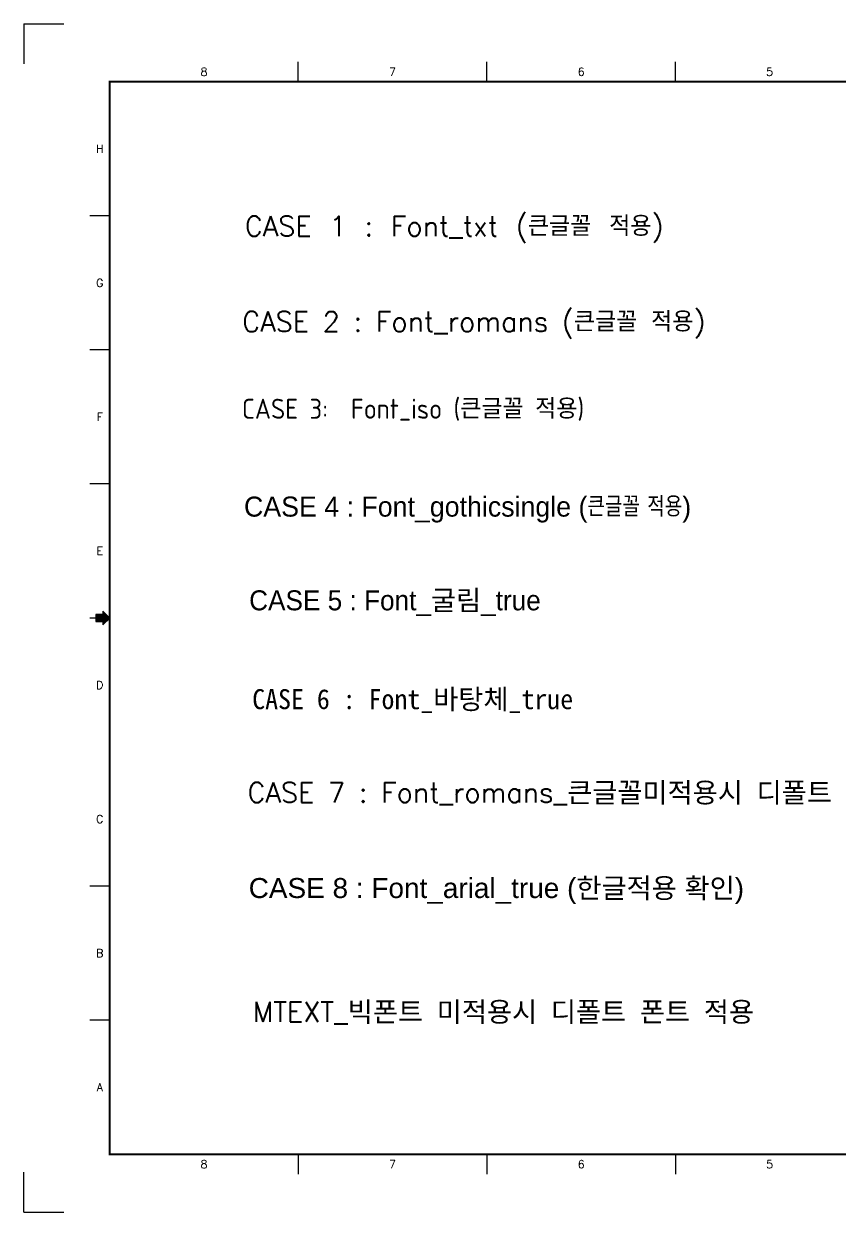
# Model space of a CAD drawing. Header units: millimetres. Extents: x 162 to 582, y 91 to 388.
# Drawn here: x 161.8 to 365.9, y 91.3 to 388.3 of the extents above; entities that cross this region are included whole.
import ezdxf

# ---------------------------------------------------------------- set-up
doc = ezdxf.new("R2010")
doc.units = ezdxf.units.MM
doc.layers.add('0_Title Block', color=7, linetype='Continuous')
doc.styles.add('font_arial_true', font='arial.ttf')
doc.styles.add('font_gothic', font='gothic_single.shx', dxfattribs={"bigfont": 'gothic_singlebig.shx'})
doc.styles.add('font_바탕체_true', font='')
doc.styles.add('iso(큰 글꼴 적용)', font='iso.shx', dxfattribs={"bigfont": 'whgtxt.shx'})
doc.styles.add('romans(큰 글꼴 미적용)', font='romans.shx')
doc.styles.add('romans(큰 글꼴 적용)', font='romans.shx', dxfattribs={"bigfont": 'whgtxt.shx'})
doc.styles.get("Standard").update_dxf_attribs({"font": 'txt.shx', "bigfont": 'bigfont.shx'})
doc.styles.add('txt(큰 글꼴 적용)', font='txt.shx', dxfattribs={"bigfont": 'whgtxt.shx'})
doc.styles.add('굴림', font='')
doc.styles.get('font_바탕체_true').set_extended_font_data('BatangChe')
doc.styles.get('굴림').set_extended_font_data('Gulim')

# ---------------------------------------------------------------- blocks, each defined once
blk = doc.blocks.new('GE&DAEWOO_TEMPLATE')
h = blk.add_hatch(color=0)
h.dxf.hatch_style = 1
h.paths.add_polyline_path([(18.04, 147.62), (18.04, 148.5), (18.04, 149.38), (19.78, 149.38), (19.78, 150.21), (21.5, 148.5), (19.78, 146.79), (19.78, 147.62)])
at = {"color": 0}
for p, q in [((0, 297), (0, 287)), ((0, 297), (10, 297)), ((68.62, 282.5), (68.62, 287.5)), ((115.75, 282.5), (115.75, 287.5)), ((162.88, 282.5), (162.88, 287.5)), ((21.5, 249), (16.5, 249)), ((21.5, 215.5), (16.5, 215.5)), ((21.5, 182), (16.5, 182)), ((21.5, 148.5), (16.5, 148.5)), ((18.04, 149.38), (18.04, 147.62)), ((19.78, 149.38), (18.04, 149.38)), ((21.5, 148.5), (19.78, 150.21)), ((19.78, 150.21), (19.78, 149.38)), ((19.78, 146.79), (21.5, 148.5)), ((18.04, 147.62), (19.78, 147.62)), ((19.78, 147.62), (19.78, 146.79)), ((21.5, 81.5), (16.5, 81.5)), ((21.5, 48), (16.5, 48)), ((68.62, 14.5), (68.62, 9.5)), ((115.75, 14.5), (115.75, 9.5)), ((162.88, 14.5), (162.88, 9.5)), ((0, 0), (0, 10)), ((0, 0), (10, 0))]:
    blk.add_line(p, q, dxfattribs=at)
at = {"color": 0, "ltscale": 10, "const_width": 0.5}
blk.add_lwpolyline([(21.5, 282.5), (398.5, 282.5), (398.5, 14.5), (21.5, 14.5)], close=True, dxfattribs=at)
at = {"color": 0, "char_height": 2, "attachment_point": 5}
for s, insert in [('8', (45.06, 285)), ('7', (92.19, 285)), ('6', (139.31, 285)), ('5', (186.44, 285)), ('H', (19, 265.75)), ('G', (19, 232.25)), ('F', (19, 198.75)), ('E', (19, 165.25)), ('D', (19, 131.75)), ('C', (19, 98.25)), ('B', (19, 64.75)), ('A', (19, 31.25)), ('8', (45.06, 12)), ('7', (92.19, 12)), ('6', (139.31, 12)), ('5', (186.44, 12))]:
    blk.add_mtext(s, dxfattribs=dict(at, insert=insert))

msp = doc.modelspace()

# ---------------------------------------------------------------- block references
at = {"layer": '0_Title Block'}
msp.add_blockref('GE&DAEWOO_TEMPLATE', (161.83, 91.34), dxfattribs=at)

# ---------------------------------------------------------------- texts
for s, style, p in [('CASE 1 : Font_txt (큰글꼴 적용)', 'txt(큰 글꼴 적용)', (217.08, 335.29)), ('CASE 2 : Font_romans (큰글꼴 적용)', 'romans(큰 글꼴 적용)', (216.42, 311.4)), ('CASE 3:  Font_iso (큰글꼴 적용)', 'iso(큰 글꼴 적용)', (216.37, 289.63)), ('CASE 4 : Font_gothicsingle (큰글꼴 적용)', 'font_gothic', (216.88, 265.18)), ('CASE 5 : Font_굴림_true', '굴림', (218.17, 241.76)), ('CASE 6 : Font_바탕체_true', 'font_바탕체_true', (218.94, 217.06)), ('CASE 7 : Font_romans_큰글꼴미적용시 디폴트 폰트 적용', 'romans(큰 글꼴 미적용)', (217.74, 193.72)), ('CASE 8 : Font_arial_true (한글적용 확인)', 'font_arial_true', (218.06, 169.86))]:
    msp.add_text(s, height=5, dxfattribs=dict(style=style)).set_placement(p)
at = {"insert": (219.03, 143.94), "char_height": 5, "attachment_point": 1, "style": 'romans(큰 글꼴 미적용)'}
msp.add_mtext_dynamic_manual_height_columns('MTEXT_빅폰트 미적용시 디폴트 폰트 적용', width=193.7622, gutter_width=12.5, heights=[0], dxfattribs=at)

doc.saveas('drawing.dxf')
